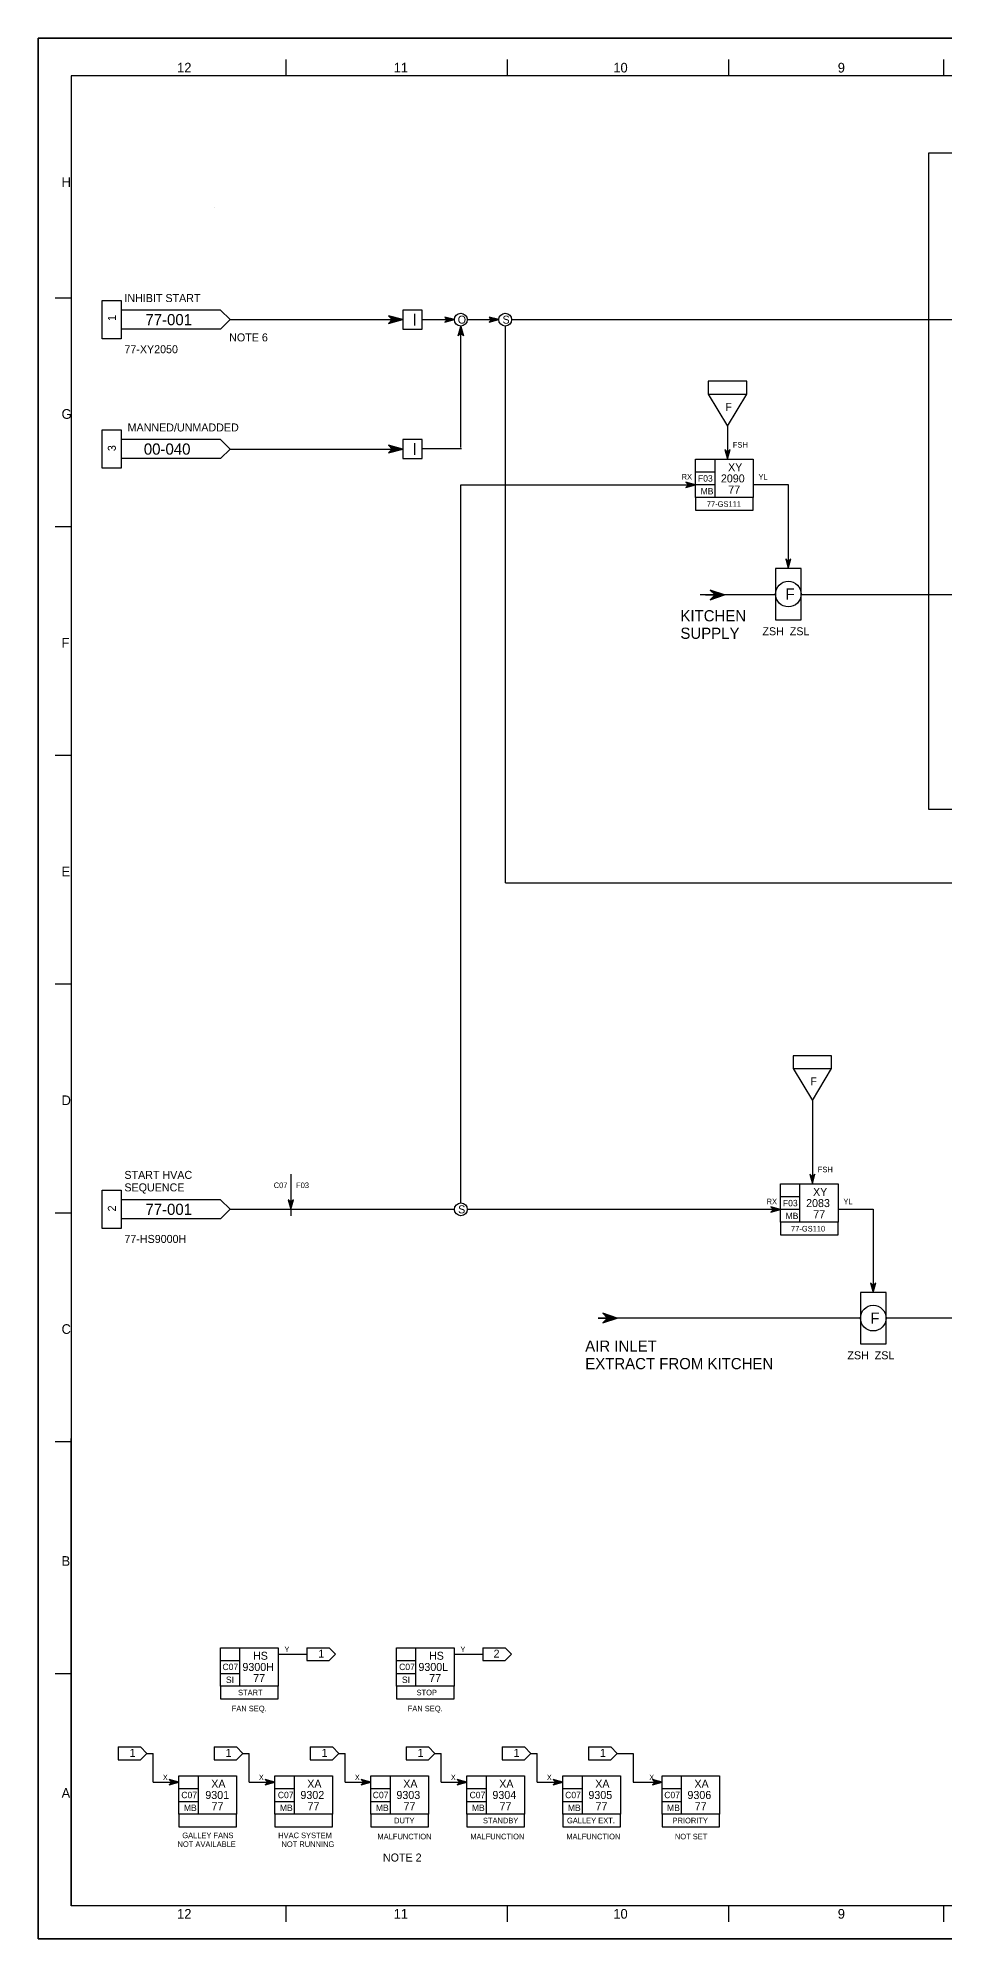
# Model space of a CAD drawing. Extents: x 0 to 841, y 0 to 594.
# Drawn here: x 0 to 283, y 0 to 594 of the extents above; entities that cross this region are included whole.
import ezdxf

# ---------------------------------------------------------------- set-up
doc = ezdxf.new("R2010")
doc.units = 0
for name, color, linetype in [('01-LIN-025-A', 7, 'Continuous'), ('09-LIN-050-B', 7, 'Continuous'), ('12-LIN-100-A', 7, 'Continuous'), ('15-LIN-025-PHAN', 7, 'Continuous'), ('16-LIN-035-WEBL', 7, 'Continuous'), ('18-LIN-025-SP', 7, 'Continuous'), ('36-TXT-035', 7, 'Continuous'), ('40-', 7, 'Continuous'), ('45-', 7, 'Continuous'), ('46-', 7, 'Continuous'), ('48-BOR-018', 7, 'Continuous'), ('49-LOG-UD', 7, 'Continuous'), ('50-REV-035-TRNG', 7, 'Continuous'), ('53-FAB-UD', 7, 'Continuous')]:
    doc.layers.add(name, color=color, linetype=linetype)

msp = doc.modelspace()

# ---------------------------------------------------------------- linework, layer by layer
at = {"layer": '01-LIN-025-A'}
for p, q in [((829.26, 582.23), (10.33, 582.23)), ((10.33, 582.23), (10.33, 10.38)), ((77.49, 587.26), (77.49, 582.23)), ((146.65, 587.26), (146.65, 582.23)), ((215.82, 587.26), (215.82, 582.23)), ((282.98, 587.26), (282.98, 582.23)), ((10.33, 512.76), (5.32, 512.76)), ((10.33, 441.28), (5.32, 441.28)), ((10.33, 369.8), (5.32, 369.8)), ((10.33, 298.32), (5.32, 298.32)), ((10.33, 226.84), (5.32, 226.84)), ((10.33, 155.36), (5.32, 155.36)), ((10.33, 10.38), (10.33, 156.36)), ((10.33, 82.87), (5.32, 82.87)), ((648.95, 10.38), (10.33, 10.38)), ((77.49, 10.38), (77.49, 5.35)), ((146.65, 10.38), (146.65, 5.35)), ((215.82, 10.38), (215.82, 5.35)), ((282.98, 10.38), (282.98, 5.35))]:
    msp.add_line(p, q, dxfattribs=at)
for points in [[(55.04, 540.96), (55, 540.96), (55, 540.94), (55.04, 540.94), (55.04, 540.92), (55, 540.92), (55, 540.9), (55.04, 540.9), (55.04, 540.92)], [(208.57, 420), (214.57, 420)], [(210.08, 421.5), (211.57, 420), (210.08, 418.5), (214.57, 420), (210.08, 421.5)], [(210.17, 421.4), (210.17, 421.47)], [(210.17, 418.53), (210.17, 418.6)], [(210.28, 421.3), (210.28, 421.43)], [(210.28, 418.57), (210.28, 418.7)], [(210.37, 421.2), (210.37, 421.4)], [(210.37, 418.6), (210.37, 418.8)], [(210.48, 421.1), (210.48, 421.37)], [(210.48, 418.63), (210.48, 418.9)], [(210.57, 421), (210.57, 421.33)], [(210.57, 418.67), (210.57, 419)], [(210.68, 420.9), (210.68, 421.3)], [(210.68, 418.7), (210.68, 419.1)], [(210.77, 420.8), (210.77, 421.27)], [(210.77, 418.73), (210.77, 419.2)], [(210.88, 420.7), (210.88, 421.23)], [(210.88, 418.77), (210.88, 419.3)], [(210.97, 420.6), (210.97, 421.2)], [(210.97, 418.8), (210.97, 419.4)], [(211.08, 420.5), (211.08, 421.17)], [(211.08, 418.83), (211.08, 419.5)], [(211.17, 420.4), (211.17, 421.13)], [(211.17, 418.87), (211.17, 419.6)], [(211.28, 420.3), (211.28, 421.1)], [(211.28, 418.9), (211.28, 419.7)], [(211.37, 420.2), (211.37, 421.07)], [(211.37, 418.93), (211.37, 419.8)], [(211.48, 420.1), (211.48, 421.03)], [(211.48, 418.97), (211.48, 419.9)], [(211.57, 420), (211.57, 421)], [(211.57, 419), (211.57, 420)], [(211.68, 419.03), (211.68, 420.97)], [(211.77, 419.07), (211.77, 420.93)], [(211.88, 419.1), (211.88, 420.9)], [(211.97, 419.13), (211.97, 420.87)], [(212.08, 419.17), (212.08, 420.83)], [(212.17, 419.2), (212.17, 420.8)], [(212.28, 419.23), (212.28, 420.77)], [(212.37, 419.27), (212.37, 420.73)], [(212.48, 419.3), (212.48, 420.7)], [(212.57, 419.33), (212.57, 420.67)], [(212.68, 419.37), (212.68, 420.63)], [(212.77, 419.4), (212.77, 420.6)], [(212.88, 419.43), (212.88, 420.57)], [(212.97, 419.47), (212.97, 420.53)], [(213.08, 419.5), (213.08, 420.5)], [(213.17, 419.53), (213.17, 420.47)], [(213.28, 419.57), (213.28, 420.43)], [(213.37, 419.6), (213.37, 420.4)], [(213.48, 419.63), (213.48, 420.37)], [(213.57, 419.67), (213.57, 420.33)], [(213.68, 419.7), (213.68, 420.3)], [(213.77, 419.73), (213.77, 420.27)], [(213.88, 419.77), (213.88, 420.23)], [(213.97, 419.8), (213.97, 420.2)], [(214.08, 419.83), (214.08, 420.17)], [(214.17, 419.87), (214.17, 420.13)], [(214.28, 419.9), (214.28, 420.1)], [(214.37, 419.93), (214.37, 420.07)], [(214.48, 419.97), (214.48, 420.03)], [(79, 239), (79, 226)], [(175, 194), (181, 194)], [(176.5, 195.5), (178, 194), (176.5, 192.5), (181, 194), (176.5, 195.5)], [(176.6, 195.4), (176.6, 195.47)], [(176.6, 192.53), (176.6, 192.6)], [(176.7, 195.3), (176.7, 195.43)], [(176.7, 192.57), (176.7, 192.7)], [(176.8, 195.2), (176.8, 195.4)], [(176.8, 192.6), (176.8, 192.8)], [(176.9, 195.1), (176.9, 195.37)], [(176.9, 192.63), (176.9, 192.9)], [(177, 195), (177, 195.33)], [(177, 192.67), (177, 193)], [(177.1, 194.9), (177.1, 195.3)], [(177.1, 192.7), (177.1, 193.1)], [(177.2, 194.8), (177.2, 195.27)], [(177.2, 192.73), (177.2, 193.2)], [(177.3, 194.7), (177.3, 195.23)], [(177.3, 192.77), (177.3, 193.3)], [(177.4, 194.6), (177.4, 195.2)], [(177.4, 192.8), (177.4, 193.4)], [(177.5, 194.5), (177.5, 195.17)], [(177.5, 192.83), (177.5, 193.5)], [(177.6, 194.4), (177.6, 195.13)], [(177.6, 192.87), (177.6, 193.6)], [(177.7, 194.3), (177.7, 195.1)], [(177.7, 192.9), (177.7, 193.7)], [(177.8, 194.2), (177.8, 195.07)], [(177.8, 192.93), (177.8, 193.8)], [(177.9, 194.1), (177.9, 195.03)], [(177.9, 192.97), (177.9, 193.9)], [(178, 194), (178, 195)], [(178, 193), (178, 194)], [(178.1, 193.03), (178.1, 194.97)], [(178.2, 193.07), (178.2, 194.93)], [(178.3, 193.1), (178.3, 194.9)], [(178.4, 193.13), (178.4, 194.87)], [(178.5, 193.17), (178.5, 194.83)], [(178.6, 193.2), (178.6, 194.8)], [(178.7, 193.23), (178.7, 194.77)], [(178.8, 193.27), (178.8, 194.73)], [(178.9, 193.3), (178.9, 194.7)], [(179, 193.33), (179, 194.67)], [(179.1, 193.37), (179.1, 194.63)], [(179.2, 193.4), (179.2, 194.6)], [(179.3, 193.43), (179.3, 194.57)], [(179.4, 193.47), (179.4, 194.53)], [(179.5, 193.5), (179.5, 194.5)], [(179.6, 193.53), (179.6, 194.47)], [(179.7, 193.57), (179.7, 194.43)], [(179.8, 193.6), (179.8, 194.4)], [(179.9, 193.63), (179.9, 194.37)], [(180, 193.67), (180, 194.33)], [(180.1, 193.7), (180.1, 194.3)], [(180.2, 193.73), (180.2, 194.27)], [(180.3, 193.77), (180.3, 194.23)], [(180.4, 193.8), (180.4, 194.2)], [(180.5, 193.83), (180.5, 194.17)], [(180.6, 193.87), (180.6, 194.13)], [(180.7, 193.9), (180.7, 194.1)], [(180.8, 193.93), (180.8, 194.07)], [(180.9, 193.97), (180.9, 194.03)], [(183, 58), (186, 58), (186, 49), (195, 49)]]:
    msp.add_lwpolyline(points, dxfattribs=at)
at = {"layer": '09-LIN-050-B'}
msp.add_lwpolyline([(0, 0), (841, 0), (841, 594), (0, 594)], close=True, dxfattribs=at)
at = {"layer": '12-LIN-100-A'}
for p, q in [((84, 91), (84, 87)), ((84, 91), (91, 91)), ((93, 89), (91, 91)), ((139, 91), (139, 87)), ((139, 91), (146, 91)), ((148, 89), (146, 91)), ((84, 87), (91, 87)), ((91, 87), (93, 89)), ((139, 87), (146, 87)), ((146, 87), (148, 89)), ((25, 60), (25, 56)), ((25, 60), (32, 60)), ((34, 58), (32, 60)), ((55, 60), (55, 56)), ((55, 60), (62, 60)), ((64, 58), (62, 60)), ((85, 60), (85, 56)), ((85, 60), (92, 60)), ((94, 58), (92, 60)), ((115, 60), (115, 56)), ((115, 60), (122, 60)), ((124, 58), (122, 60)), ((145, 60), (145, 56)), ((145, 60), (152, 60)), ((154, 58), (152, 60)), ((172, 60), (172, 56)), ((172, 60), (179, 60)), ((181, 58), (179, 60)), ((25, 56), (32, 56)), ((32, 56), (34, 58)), ((55, 56), (62, 56)), ((62, 56), (64, 58)), ((85, 56), (92, 56)), ((92, 56), (94, 58)), ((115, 56), (122, 56)), ((122, 56), (124, 58)), ((145, 56), (152, 56)), ((152, 56), (154, 58)), ((172, 56), (179, 56)), ((179, 56), (181, 58))]:
    msp.add_line(p, q, dxfattribs=at)
msp.add_lwpolyline([(0, 594), (841, 594), (841, 0), (0, 0)], close=True, dxfattribs=at)
at = {"layer": '15-LIN-025-PHAN'}
for points in [[(230.46, 412.24), (238.46, 412.24), (238.46, 428.24), (230.46, 428.24)], [(257, 186), (265, 186), (265, 202), (257, 202)]]:
    msp.add_lwpolyline(points, close=True, dxfattribs=at)
for centre in [(234.46, 420.24), (261, 194)]:
    msp.add_circle(centre, 4, dxfattribs=at)
at = {"layer": '16-LIN-035-WEBL'}
for p, q in [((234.46, 428.24), (234.46, 428.24)), ((230.46, 420.24), (230.46, 420.24)), ((238.46, 420.24), (238.46, 420.24)), ((261, 202), (261, 202)), ((257, 194), (257, 194)), ((265, 194), (265, 194))]:
    msp.add_line(p, q, dxfattribs=at)
at = {"layer": '18-LIN-025-SP'}
msp.add_lwpolyline([(278.23, 353), (591, 353), (591, 558), (278.23, 558)], close=True, dxfattribs=at)
at = {"layer": '40-'}
for p, q in [((230.47, 420), (206.94, 420)), ((456, 420), (238.61, 420)), ((257, 194), (175, 194)), ((300, 194), (265, 194))]:
    msp.add_line(p, q, dxfattribs=at)
at = {"layer": '46-'}
for p, q in [((114, 506), (109.5, 507.2)), ((109.5, 507.2), (110.7, 506)), ((110.7, 506), (109.5, 504.8)), ((109.5, 504.8), (114, 506)), ((113.4, 506), (110.1, 506.9)), ((110.1, 506.9), (111, 506)), ((111, 506), (110.1, 505.1)), ((110.1, 505.1), (113.4, 506)), ((112.8, 506), (110.7, 506.6)), ((110.7, 506.6), (111.3, 506)), ((111.3, 506), (110.7, 505.4)), ((110.7, 505.4), (112.8, 506)), ((112.2, 506), (111.3, 506.3)), ((111.3, 506.3), (111.6, 506)), ((111.6, 506), (111.3, 505.7)), ((111.3, 505.7), (112.2, 506)), ((130.12, 506), (127.12, 506.8)), ((127.12, 506.8), (127.92, 506)), ((127.92, 506), (127.12, 505.2)), ((127.12, 505.2), (130.12, 506)), ((129.72, 506), (127.52, 506.6)), ((127.52, 506.6), (128.12, 506)), ((128.12, 506), (127.52, 505.4)), ((127.52, 505.4), (129.72, 506)), ((129.32, 506), (127.92, 506.4)), ((127.92, 506.4), (128.32, 506)), ((128.32, 506), (127.92, 505.6)), ((127.92, 505.6), (129.32, 506)), ((128.92, 506), (128.32, 506.2)), ((128.32, 506.2), (128.52, 506)), ((128.52, 506), (128.32, 505.8)), ((128.32, 505.8), (128.92, 506)), ((144, 506), (141, 506.8)), ((141, 506.8), (141.8, 506)), ((141.8, 506), (141, 505.2)), ((141, 505.2), (144, 506)), ((143.6, 506), (141.4, 506.6)), ((141.4, 506.6), (142, 506)), ((142, 506), (141.4, 505.4)), ((141.4, 505.4), (143.6, 506)), ((143.2, 506), (141.8, 506.4)), ((141.8, 506.4), (142.2, 506)), ((142.2, 506), (141.8, 505.6)), ((141.8, 505.6), (143.2, 506)), ((142.8, 506), (142.2, 506.2)), ((142.2, 506.2), (142.4, 506)), ((142.4, 506), (142.2, 505.8)), ((142.2, 505.8), (142.8, 506)), ((131.35, 500.9), (132.15, 503.9)), ((132.15, 501.7), (131.35, 500.9)), ((131.55, 501.3), (132.15, 503.5)), ((132.15, 501.9), (131.55, 501.3)), ((131.75, 501.7), (132.15, 503.1)), ((132.15, 502.1), (131.75, 501.7)), ((131.95, 502.1), (132.15, 502.7)), ((132.15, 502.3), (131.95, 502.1)), ((132.15, 503.9), (132.95, 500.9)), ((132.15, 503.5), (132.75, 501.3)), ((132.15, 503.1), (132.55, 501.7)), ((132.15, 502.7), (132.35, 502.1)), ((132.35, 502.1), (132.15, 502.3)), ((132.55, 501.7), (132.15, 502.1)), ((132.75, 501.3), (132.15, 501.9)), ((132.95, 500.9), (132.15, 501.7)), ((114, 465.56), (109.5, 466.76)), ((109.5, 466.76), (110.7, 465.56)), ((110.7, 465.56), (109.5, 464.36)), ((109.5, 464.36), (114, 465.56)), ((113.4, 465.56), (110.1, 466.46)), ((110.1, 466.46), (111, 465.56)), ((111, 465.56), (110.1, 464.66)), ((110.1, 464.66), (113.4, 465.56)), ((112.8, 465.56), (110.7, 466.16)), ((110.7, 466.16), (111.3, 465.56)), ((111.3, 465.56), (110.7, 464.96)), ((110.7, 464.96), (112.8, 465.56)), ((112.2, 465.56), (111.3, 465.86)), ((111.3, 465.86), (111.6, 465.56)), ((111.6, 465.56), (111.3, 465.26)), ((111.3, 465.26), (112.2, 465.56)), ((215.46, 464.64), (214.66, 465.44)), ((214.66, 465.44), (215.46, 462.44)), ((215.46, 464.44), (214.86, 465.04)), ((214.86, 465.04), (215.46, 462.84)), ((215.46, 464.24), (215.06, 464.64)), ((215.06, 464.64), (215.46, 463.24)), ((215.46, 464.04), (215.26, 464.24)), ((215.26, 464.24), (215.46, 463.64)), ((215.46, 462.44), (216.26, 465.44)), ((216.26, 465.44), (215.46, 464.64)), ((215.46, 462.84), (216.06, 465.04)), ((216.06, 465.04), (215.46, 464.44)), ((215.46, 463.24), (215.86, 464.64)), ((215.86, 464.64), (215.46, 464.24)), ((215.46, 463.64), (215.66, 464.24)), ((215.66, 464.24), (215.46, 464.04)), ((205.48, 454.39), (202.48, 455.19)), ((202.48, 455.19), (203.28, 454.39)), ((203.28, 454.39), (202.48, 453.59)), ((202.48, 453.59), (205.48, 454.39)), ((205.08, 454.39), (202.88, 454.99)), ((202.88, 454.99), (203.48, 454.39)), ((203.48, 454.39), (202.88, 453.79)), ((202.88, 453.79), (205.08, 454.39)), ((204.68, 454.39), (203.28, 454.79)), ((203.28, 454.79), (203.68, 454.39)), ((203.68, 454.39), (203.28, 453.99)), ((203.28, 453.99), (204.68, 454.39)), ((204.28, 454.39), (203.68, 454.59)), ((203.68, 454.59), (203.88, 454.39)), ((203.88, 454.39), (203.68, 454.19)), ((203.68, 454.19), (204.28, 454.39)), ((234.46, 430.44), (233.66, 431.24)), ((233.66, 431.24), (234.46, 428.24)), ((234.46, 430.24), (233.86, 430.84)), ((233.86, 430.84), (234.46, 428.64)), ((234.46, 430.04), (234.06, 430.44)), ((234.06, 430.44), (234.46, 429.04)), ((234.46, 429.84), (234.26, 430.04)), ((234.26, 430.04), (234.46, 429.44)), ((234.46, 428.24), (235.26, 431.24)), ((235.26, 431.24), (234.46, 430.44)), ((234.46, 428.64), (235.06, 430.84)), ((235.06, 430.84), (234.46, 430.24)), ((234.46, 429.04), (234.86, 430.44)), ((234.86, 430.44), (234.46, 430.04)), ((234.46, 429.44), (234.66, 430.04)), ((234.66, 430.04), (234.46, 429.84)), ((242, 238.2), (241.2, 239)), ((241.2, 239), (242, 236)), ((242, 238), (241.4, 238.6)), ((241.4, 238.6), (242, 236.4)), ((242, 237.8), (241.6, 238.2)), ((241.6, 238.2), (242, 236.8)), ((242, 237.6), (241.8, 237.8)), ((241.8, 237.8), (242, 237.2)), ((242, 236), (242.8, 239)), ((242.8, 239), (242, 238.2)), ((242, 236.4), (242.6, 238.6)), ((242.6, 238.6), (242, 238)), ((242, 236.8), (242.4, 238.2)), ((242.4, 238.2), (242, 237.8)), ((242, 237.2), (242.2, 237.8)), ((242.2, 237.8), (242, 237.6)), ((79, 230.2), (78.2, 231)), ((78.2, 231), (79, 228)), ((79, 230), (78.4, 230.6)), ((78.4, 230.6), (79, 228.4)), ((79, 229.8), (78.6, 230.2)), ((78.6, 230.2), (79, 228.8)), ((79, 229.6), (78.8, 229.8)), ((78.8, 229.8), (79, 229.2)), ((79, 228), (79.8, 231)), ((79.8, 231), (79, 230.2)), ((79, 228.4), (79.6, 230.6)), ((79.6, 230.6), (79, 230)), ((79, 228.8), (79.4, 230.2)), ((79.4, 230.2), (79, 229.8)), ((79, 229.2), (79.2, 229.8)), ((79.2, 229.8), (79, 229.6)), ((232.03, 227.95), (229.03, 228.75)), ((229.03, 228.75), (229.83, 227.95)), ((229.83, 227.95), (229.03, 227.15)), ((229.03, 227.15), (232.03, 227.95)), ((231.63, 227.95), (229.43, 228.55)), ((229.43, 228.55), (230.03, 227.95)), ((230.03, 227.95), (229.43, 227.35)), ((229.43, 227.35), (231.63, 227.95)), ((231.23, 227.95), (229.83, 228.35)), ((229.83, 228.35), (230.23, 227.95)), ((230.23, 227.95), (229.83, 227.55)), ((229.83, 227.55), (231.23, 227.95)), ((230.83, 227.95), (230.23, 228.15)), ((230.23, 228.15), (230.43, 227.95)), ((230.43, 227.95), (230.23, 227.75)), ((230.23, 227.75), (230.83, 227.95)), ((261, 204.2), (260.2, 205)), ((260.2, 205), (261, 202)), ((261, 204), (260.4, 204.6)), ((260.4, 204.6), (261, 202.4)), ((261, 203.8), (260.6, 204.2)), ((260.6, 204.2), (261, 202.8)), ((261, 203.6), (260.8, 203.8)), ((260.8, 203.8), (261, 203.2)), ((261, 202), (261.8, 205)), ((261.8, 205), (261, 204.2)), ((261, 202.4), (261.6, 204.6)), ((261.6, 204.6), (261, 204)), ((261, 202.8), (261.4, 204.2)), ((261.4, 204.2), (261, 203.8)), ((261, 203.2), (261.2, 203.8)), ((261.2, 203.8), (261, 203.6)), ((44, 49), (41, 49.8)), ((41, 49.8), (41.8, 49)), ((41.8, 49), (41, 48.2)), ((41, 48.2), (44, 49)), ((43.6, 49), (41.4, 49.6)), ((41.4, 49.6), (42, 49)), ((42, 49), (41.4, 48.4)), ((41.4, 48.4), (43.6, 49)), ((43.2, 49), (41.8, 49.4)), ((41.8, 49.4), (42.2, 49)), ((42.2, 49), (41.8, 48.6)), ((41.8, 48.6), (43.2, 49)), ((42.8, 49), (42.2, 49.2)), ((42.2, 49.2), (42.4, 49)), ((42.4, 49), (42.2, 48.8)), ((42.2, 48.8), (42.8, 49)), ((74, 49), (71, 49.8)), ((71, 49.8), (71.8, 49)), ((71.8, 49), (71, 48.2)), ((71, 48.2), (74, 49)), ((73.6, 49), (71.4, 49.6)), ((71.4, 49.6), (72, 49)), ((72, 49), (71.4, 48.4)), ((71.4, 48.4), (73.6, 49)), ((73.2, 49), (71.8, 49.4)), ((71.8, 49.4), (72.2, 49)), ((72.2, 49), (71.8, 48.6)), ((71.8, 48.6), (73.2, 49)), ((72.8, 49), (72.2, 49.2)), ((72.2, 49.2), (72.4, 49)), ((72.4, 49), (72.2, 48.8)), ((72.2, 48.8), (72.8, 49)), ((104, 49), (101, 49.8)), ((101, 49.8), (101.8, 49)), ((101.8, 49), (101, 48.2)), ((101, 48.2), (104, 49)), ((103.6, 49), (101.4, 49.6)), ((101.4, 49.6), (102, 49)), ((102, 49), (101.4, 48.4)), ((101.4, 48.4), (103.6, 49)), ((103.2, 49), (101.8, 49.4)), ((101.8, 49.4), (102.2, 49)), ((102.2, 49), (101.8, 48.6)), ((101.8, 48.6), (103.2, 49)), ((102.8, 49), (102.2, 49.2)), ((102.2, 49.2), (102.4, 49)), ((102.4, 49), (102.2, 48.8)), ((102.2, 48.8), (102.8, 49)), ((134, 49), (131, 49.8)), ((131, 49.8), (131.8, 49)), ((131.8, 49), (131, 48.2)), ((131, 48.2), (134, 49)), ((133.6, 49), (131.4, 49.6)), ((131.4, 49.6), (132, 49)), ((132, 49), (131.4, 48.4)), ((131.4, 48.4), (133.6, 49)), ((133.2, 49), (131.8, 49.4)), ((131.8, 49.4), (132.2, 49)), ((132.2, 49), (131.8, 48.6)), ((131.8, 48.6), (133.2, 49)), ((132.8, 49), (132.2, 49.2)), ((132.2, 49.2), (132.4, 49)), ((132.4, 49), (132.2, 48.8)), ((132.2, 48.8), (132.8, 49)), ((164, 49), (161, 49.8)), ((161, 49.8), (161.8, 49)), ((161.8, 49), (161, 48.2)), ((161, 48.2), (164, 49)), ((163.6, 49), (161.4, 49.6)), ((161.4, 49.6), (162, 49)), ((162, 49), (161.4, 48.4)), ((161.4, 48.4), (163.6, 49)), ((163.2, 49), (161.8, 49.4)), ((161.8, 49.4), (162.2, 49)), ((162.2, 49), (161.8, 48.6)), ((161.8, 48.6), (163.2, 49)), ((162.8, 49), (162.2, 49.2)), ((162.2, 49.2), (162.4, 49)), ((162.4, 49), (162.2, 48.8)), ((162.2, 48.8), (162.8, 49)), ((195, 49), (192, 49.8)), ((192, 49.8), (192.8, 49)), ((192.8, 49), (192, 48.2)), ((192, 48.2), (195, 49)), ((194.6, 49), (192.4, 49.6)), ((192.4, 49.6), (193, 49)), ((193, 49), (192.4, 48.4)), ((192.4, 48.4), (194.6, 49)), ((194.2, 49), (192.8, 49.4)), ((192.8, 49.4), (193.2, 49)), ((193.2, 49), (192.8, 48.6)), ((192.8, 48.6), (194.2, 49)), ((193.8, 49), (193.2, 49.2)), ((193.2, 49.2), (193.4, 49)), ((193.4, 49), (193.2, 48.8)), ((193.2, 48.8), (193.8, 49))]:
    msp.add_line(p, q, dxfattribs=at)
for points in [[(60, 506), (113, 506)], [(120, 506), (129.82, 506)], [(134.19, 506), (144, 506)], [(148, 506), (344, 506)], [(132.15, 466), (132.15, 503.9)], [(146.05, 330), (146.05, 504)], [(215.46, 472.75), (215.46, 462.39)], [(60, 465.56), (113, 465.56)], [(120, 465.76), (132.33, 465.76)], [(132.15, 230.06), (132.15, 454.42)], [(132.16, 454.41), (205.43, 454.41)], [(223.46, 454.44), (234.46, 454.44)], [(234.46, 454.44), (234.46, 428.19)], [(146.05, 330), (303, 330)], [(242, 262), (242, 235.95)], [(60, 228), (130.2, 228)], [(134.22, 228), (233, 228)], [(250, 228), (261, 228)], [(261, 228), (261, 201.95)], [(75, 89), (84, 89)], [(130, 89), (139, 89)], [(34, 58), (36, 58)], [(36, 49), (36, 58)], [(64, 58), (66, 58)], [(66, 49), (66, 58)], [(94, 58), (96, 58)], [(96, 49), (96, 58)], [(124, 58), (126, 58)], [(126, 49), (126, 58)], [(154, 58), (156, 58)], [(156, 49), (156, 58)], [(181, 58), (183, 58)], [(36, 49), (44, 49)], [(66, 49), (74, 49)], [(96, 49), (104, 49)], [(126, 49), (134, 49)], [(156, 49), (164, 49)]]:
    msp.add_lwpolyline(points, dxfattribs=at)
at = {"layer": '48-BOR-018'}
for p, q in [((205.46, 462.44), (223.46, 462.44)), ((205.46, 450.44), (205.46, 462.44)), ((205.46, 458.44), (211.46, 458.44)), ((211.46, 462.44), (211.46, 450.44)), ((223.46, 462.44), (223.46, 450.44)), ((205.46, 454.44), (211.46, 454.44)), ((223.46, 450.44), (205.46, 450.44)), ((205.46, 450.44), (205.46, 446.44)), ((205.46, 446.44), (223.46, 446.44)), ((223.46, 446.44), (223.46, 450.44)), ((232, 236), (250, 236)), ((232, 224), (232, 236)), ((232, 232), (238, 232)), ((238, 236), (238, 224)), ((250, 236), (250, 224)), ((232, 228), (238, 228)), ((250, 224), (232, 224)), ((232, 224), (232, 220)), ((232, 220), (250, 220)), ((250, 220), (250, 224)), ((57, 91), (75, 91)), ((57, 79), (57, 91)), ((63, 91), (63, 79)), ((75, 91), (75, 79)), ((112, 91), (130, 91)), ((112, 79), (112, 91)), ((118, 91), (118, 79)), ((130, 91), (130, 79)), ((57, 87), (63, 87)), ((112, 87), (118, 87)), ((57, 83), (63, 83)), ((75, 79), (57, 79)), ((57, 79), (57, 75)), ((75, 75), (75, 79)), ((112, 83), (118, 83)), ((130, 79), (112, 79)), ((112, 79), (112, 75)), ((130, 75), (130, 79)), ((57, 75), (75, 75)), ((112, 75), (130, 75)), ((44, 51), (62, 51)), ((44, 39), (44, 51)), ((50, 51), (50, 39)), ((62, 51), (62, 39)), ((74, 51), (92, 51)), ((74, 39), (74, 51)), ((80, 51), (80, 39)), ((92, 51), (92, 39)), ((104, 51), (122, 51)), ((104, 39), (104, 51)), ((110, 51), (110, 39)), ((122, 51), (122, 39)), ((134, 51), (152, 51)), ((134, 39), (134, 51)), ((140, 51), (140, 39)), ((152, 51), (152, 39)), ((164, 51), (182, 51)), ((164, 39), (164, 51)), ((170, 51), (170, 39)), ((182, 51), (182, 39)), ((195, 51), (213, 51)), ((195, 39), (195, 51)), ((201, 51), (201, 39)), ((213, 51), (213, 39)), ((44, 47), (50, 47)), ((44, 43), (50, 43)), ((74, 47), (80, 47)), ((74, 43), (80, 43)), ((104, 47), (110, 47)), ((104, 43), (110, 43)), ((134, 47), (140, 47)), ((134, 43), (140, 43)), ((164, 47), (170, 47)), ((164, 43), (170, 43)), ((195, 47), (201, 47)), ((195, 43), (201, 43)), ((62, 39), (44, 39)), ((44, 39), (44, 35)), ((62, 35), (62, 39)), ((92, 39), (74, 39)), ((74, 39), (74, 35)), ((92, 35), (92, 39)), ((122, 39), (104, 39)), ((104, 39), (104, 35)), ((122, 35), (122, 39)), ((152, 39), (134, 39)), ((134, 39), (134, 35)), ((152, 35), (152, 39)), ((182, 39), (164, 39)), ((164, 39), (164, 35)), ((182, 35), (182, 39)), ((213, 39), (195, 39)), ((195, 39), (195, 35)), ((213, 35), (213, 39)), ((44, 35), (62, 35)), ((74, 35), (92, 35)), ((104, 35), (122, 35)), ((134, 35), (152, 35)), ((164, 35), (182, 35)), ((195, 35), (213, 35))]:
    msp.add_line(p, q, dxfattribs=at)
for points in [[(114, 503), (120, 503), (120, 509), (114, 509)], [(114, 462.56), (120, 462.56), (120, 468.56), (114, 468.56)]]:
    msp.add_lwpolyline(points, close=True, dxfattribs=at)
for centre in [(132.12, 506), (146, 506), (132.14, 227.98)]:
    msp.add_circle(centre, 2, dxfattribs=at)
at = {"layer": '49-LOG-UD'}
for p, q in [((20, 500), (20, 512)), ((20, 512), (26, 512)), ((26, 512), (26, 500)), ((57, 509), (26, 509)), ((60, 506), (57, 509)), ((57, 503), (60, 506)), ((26, 500), (20, 500)), ((57, 503), (26, 503)), ((20, 459.56), (20, 471.56)), ((20, 471.56), (26, 471.56)), ((26, 471.56), (26, 459.56)), ((57, 468.56), (26, 468.56)), ((60, 465.56), (57, 468.56)), ((57, 462.56), (60, 465.56)), ((26, 459.56), (20, 459.56)), ((57, 462.56), (26, 462.56)), ((20, 222), (20, 234)), ((20, 234), (26, 234)), ((26, 234), (26, 222)), ((57, 231), (26, 231)), ((60, 228), (57, 231)), ((57, 225), (60, 228)), ((26, 222), (20, 222)), ((57, 225), (26, 225))]:
    msp.add_line(p, q, dxfattribs=at)
at = {"layer": '53-FAB-UD'}
for p, q in [((221.46, 486.75), (209.46, 486.75)), ((209.46, 486.75), (209.46, 482.75)), ((209.46, 482.75), (221.46, 482.75)), ((209.46, 482.75), (215.46, 472.75)), ((215.46, 472.75), (221.46, 482.75)), ((221.46, 482.75), (221.46, 486.75)), ((248, 276), (236, 276)), ((236, 276), (236, 272)), ((248, 272), (248, 276)), ((236, 272), (248, 272)), ((236, 272), (242, 262)), ((242, 262), (248, 272))]:
    msp.add_line(p, q, dxfattribs=at)

# ---------------------------------------------------------------- texts
at = {"layer": '01-LIN-025-A'}
for s, height, p in [('12', 3.02, (43.46, 583.23)), ('11', 3.02, (111.13, 583.23)), ('10', 3.02, (179.78, 583.23)), ('9', 3.02, (249.92, 583.23)), ('H', 3.02, (7.36, 547.49)), ('INHIBIT START', 2.5, (27, 511.5)), ('77-XY2050', 2.5, (27, 495.5)), ('G', 3.02, (7.36, 475.01)), ('MANNED/UNMADDED', 2.5, (28, 471.06)), ('F', 3.02, (7.36, 403.53)), ('E', 3.02, (7.36, 332.04)), ('D', 3.02, (7.36, 260.56)), ('START HVAC', 2.5, (27, 237.5)), ('SEQUENCE', 2.5, (27, 233.6)), ('77-HS9000H', 2.5, (27, 217.5)), ('C', 3.02, (7.36, 189.08)), ('B', 3.02, (7.36, 116.6)), ('A', 3.02, (7.36, 44.11)), ('12', 3.02, (43.46, 6.35)), ('11', 3.02, (111.13, 6.35)), ('10', 3.02, (179.78, 6.35)), ('9', 3.02, (249.92, 6.35))]:
    msp.add_text(s, height=height, dxfattribs=at).set_placement(p)
at = {"layer": '12-LIN-100-A'}
for s, p in [('1', (24.32, 505.61)), ('3', (24.32, 464.92)), ('2', (24.32, 227.35))]:
    msp.add_text(s, height=2.5, rotation=90, dxfattribs=at).set_placement(p)
for s, p in [('1', (87.6, 87.91)), ('2', (142.36, 87.91)), ('1', (28.61, 56.91)), ('1', (58.61, 56.91)), ('1', (88.61, 56.91)), ('1', (118.61, 56.91)), ('1', (148.61, 56.91)), ('1', (175.61, 56.91))]:
    msp.add_text(s, height=2.5, dxfattribs=at).set_placement(p)
at = {"layer": '18-LIN-025-SP'}
for p in [(233.58, 418.49), (260.13, 192.25)]:
    msp.add_text('F', height=3.5, dxfattribs=at).set_placement(p)
at = {"layer": '36-TXT-035'}
for s, p in [('KITCHEN', (200.75, 411.72)), ('SUPPLY', (200.75, 406.26)), ('AIR INLET ', (171, 183.5)), ('EXTRACT FROM KITCHEN', (171, 178.04))]:
    msp.add_text(s, height=3.5, dxfattribs=at).set_placement(p)
at = {"layer": '45-'}
for s, p in [('FSH', (217.14, 466.01)), ('RX', (201.14, 456.01)), ('YL', (225.14, 456.01)), ('FSH', (243.69, 239.57)), ('C07', (73.66, 234.63)), ('F03', (80.66, 234.63)), ('RX', (227.69, 229.57)), ('YL', (251.69, 229.57)), ('Y', (77, 89.63)), ('Y', (132, 89.63)), ('X', (39, 49.63)), ('X', (69, 49.63)), ('X', (99, 49.63)), ('X', (129, 49.63)), ('X', (159, 49.63)), ('X', (191, 49.63))]:
    msp.add_text(s, height=1.75, dxfattribs=at).set_placement(p)
at = {"layer": '49-LOG-UD'}
for s, p in [('77-001', (33.56, 504.25)), ('00-040', (33.07, 463.81)), ('77-001', (33.56, 226.25))]:
    msp.add_text(s, height=3.5, dxfattribs=at).set_placement(p)
at = {"layer": '50-REV-035-TRNG'}
for s, height, p in [('I', 3.75, (117, 504.12)), ('O', 2.5, (131.17, 504.75)), ('S', 2.5, (145.16, 504.75)), ('NOTE 6', 2.5, (59.74, 499.2)), ('I', 3.75, (117, 463.69)), ('F03', 2, (206.24, 455.39)), ('2090', 2.5, (213.4, 455.14)), ('XY', 2.5, (215.64, 458.64)), ('MB', 2, (207.06, 451.39)), ('77', 2.5, (215.71, 451.64)), ('77-GS111', 1.75, (209.02, 447.51)), ('ZSH  ZSL', 2.5, (226.39, 407.38)), ('XY', 2.5, (242.19, 232.2)), ('S', 2.5, (131.3, 226.73)), ('F03', 2, (232.78, 228.95)), ('MB', 2, (233.61, 224.95)), ('2083', 2.5, (240.03, 228.7)), ('77', 2.5, (242.26, 225.2)), ('77-GS110', 1.75, (235.32, 221.07)), ('ZSH  ZSL', 2.5, (252.94, 181.14)), ('HS', 2.5, (67.18, 87.25)), ('HS', 2.5, (122.18, 87.25)), ('C07', 2, (57.65, 84.02)), ('9300H', 2.5, (63.88, 83.75)), ('C07', 2, (112.85, 84.02)), ('9300L', 2.5, (118.88, 83.75)), ('SI', 2, (58.73, 80)), ('START', 1.75, (62.52, 76.13)), ('77', 2.5, (67.23, 80.25)), ('SI', 2, (113.73, 80)), ('STOP', 1.75, (118.29, 76.13)), ('77', 2.5, (122.23, 80.25)), ('FAN SEQ.', 1.75, (60.54, 71.13)), ('FAN SEQ.', 1.75, (115.54, 71.13)), ('XA', 2.5, (54.13, 47.25)), ('XA', 2.5, (84.13, 47.25)), ('XA', 2.5, (114.13, 47.25)), ('XA', 2.5, (144.13, 47.25)), ('XA', 2.5, (174.13, 47.25)), ('XA', 2.5, (205.13, 47.25)), ('C07', 2, (44.78, 43.99)), ('MB', 2, (45.58, 40)), ('9301', 2.5, (52.28, 43.75)), ('77', 2.5, (54.23, 40.25)), ('C07', 2, (74.95, 43.99)), ('MB', 2, (75.58, 40)), ('9302', 2.5, (82, 43.75)), ('77', 2.5, (84.23, 40.25)), ('C07', 2, (104.61, 43.99)), ('MB', 2, (105.58, 40)), ('9303', 2.5, (112, 43.75)), ('77', 2.5, (114.23, 40.25)), ('C07', 2, (134.87, 43.99)), ('MB', 2, (135.58, 40)), ('9304', 2.5, (142, 43.75)), ('77', 2.5, (144.23, 40.25)), ('C07', 2, (164.74, 43.99)), ('MB', 2, (165.58, 40)), ('9305', 2.5, (172, 43.75)), ('77', 2.5, (174.23, 40.25)), ('C07', 2, (195.7, 43.99)), ('MB', 2, (196.58, 40)), ('9306', 2.5, (202.95, 43.75)), ('77', 2.5, (205.23, 40.25)), ('DUTY', 1.75, (111.28, 36.13)), ('STANDBY', 1.75, (139.04, 36.13)), ('GALLEY EXT.', 1.7496, (165.31, 36.13)), ('PRIORITY', 1.75, (198.3, 36.13)), ('NOT AVAILABLE', 1.7496, (43.6, 28.75)), ('GALLEY FANS', 1.7496, (45.09, 31.5)), ('HVAC SYSTEM ', 1.7496, (75.06, 31.5)), ('NOT RUNNING', 1.7496, (76.08, 28.75)), ('MALFUNCTION', 1.7496, (106.08, 31.13)), ('MALFUNCTION', 1.7496, (135.08, 31.13)), ('MALFUNCTION', 1.7496, (165.08, 31.13)), ('NOT SET', 1.75, (199.03, 31.13)), ('NOTE 2', 2.5, (107.79, 24.2))]:
    msp.add_text(s, height=height, dxfattribs=at).set_placement(p)
at = {"layer": '53-FAB-UD'}
for p in [(214.8, 477.5), (241.34, 266.75)]:
    msp.add_text('F', height=2.5, dxfattribs=at).set_placement(p)

doc.saveas('drawing.dxf')
